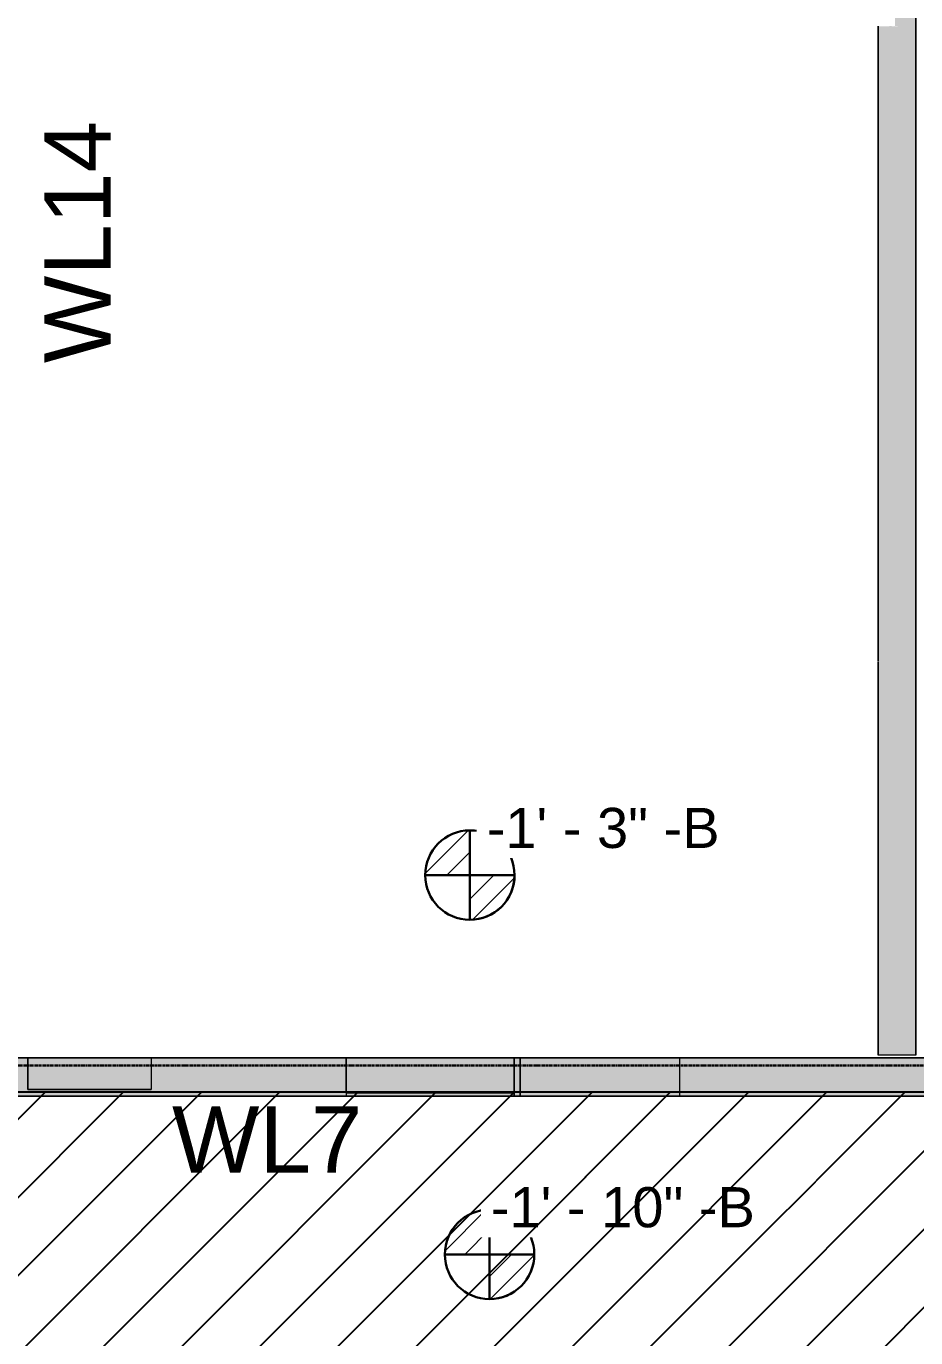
# Model space of a CAD drawing. Header units: inches. Extents: x -4126 to -1814, y 9773 to 12338.
# Drawn here: x -2710.1 to -2508.9, y 11221.7 to 11518.2 of the extents above; entities that cross this region are included whole.
import ezdxf

# ---------------------------------------------------------------- set-up
doc = ezdxf.new("R2010")
doc.units = ezdxf.units.IN
doc.header["$MEASUREMENT"] = 0
doc.linetypes.add('Grid Line 1_2_', pattern=[0.875, 0.5, -0.125, 0.125, -0.125])
for name, color, linetype, lineweight in [('A-WALL', 113, 'Continuous', 13), ('G-ANNO-DIMS', 111, 'Continuous', 9), ('I-WALL', 2, 'Continuous', 13), ('S-GRID', 1, 'Continuous', 9)]:
    doc.layers.add(name, color=color, linetype=linetype, lineweight=lineweight)
doc.layers.add('LOAD_HATCH', color=8, linetype='Continuous')
doc.layers.add('loads', color=1, linetype='Continuous')
doc.styles.add('Arial', font='Arial.ttf', dxfattribs={"height": 18})
doc.styles.add('Arial_2', font='arial.ttf', dxfattribs={"height": 9.070866})
pattern_1 = [(315, (27.185, 117.982), (0.027577164, 0.027577164), [])]
pattern_2 = [(315, (27.138, 117.089), (0.027577164, 0.027577164), [])]

# ---------------------------------------------------------------- blocks, each defined once
blk = doc.blocks.new('CTR - 1st Phase - Shell_rvt-1-FRAMING PLAN - 1ST FLOOR')
at = {"layer": 'A-WALL', "lineweight": 5, "transparency": 33554585}
h = blk.add_hatch(color=13, dxfattribs=at)
h.paths.add_polyline_path([(-2637.74, 11276.29), (-2637.74, 11278.79), (-2681.85, 11278.79), (-2681.85, 11277.79), (-2709.72, 11277.79), (-2709.72, 11278.79), (-2720.25, 11278.79), (-2720.25, 11277.79), (-2748.12, 11277.79), (-2748.12, 11278.79), (-2772.51, 11278.79), (-2772.51, 11276.29), (-2681.85, 11276.29)], flags=0)
h.paths.add_polyline_path([(-3399.82, 11276.29), (-3399.82, 11278.79), (-3400.17, 11278.79), (-3400.17, 11276.29)], flags=0)
h.paths.add_polyline_path([(-3281.32, 11276.29), (-3281.32, 11278.79), (-3290.72, 11278.79), (-3290.72, 11276.29)], flags=0)
h.paths.add_polyline_path([(-3027.32, 11276.29), (-3021.92, 11276.29), (-3021.92, 11278.79), (-3027.32, 11278.79)], flags=0)
h.paths.add_polyline_path([(-2945.12, 11276.29), (-2867.19, 11276.29), (-2867.19, 11278.79), (-2945.12, 11278.79)], flags=0)
h.paths.add_polyline_path([(-2813.32, 11276.29), (-2810.54, 11276.29), (-2810.54, 11278.79), (-2813.32, 11278.79)], flags=0)
h.paths.add_polyline_path([(-2599.71, 11276.29), (-2598.39, 11276.29), (-2598.39, 11278.79), (-2599.71, 11278.79)], flags=0)
h.paths.add_polyline_path([(-2486.32, 11276.29), (-2445.74, 11276.29), (-2445.74, 11278.79), (-2486.32, 11278.79)], flags=0)
h.paths.add_polyline_path([(-2514.32, 11276.29), (-2514.32, 11278.79), (-2562.26, 11278.79), (-2562.26, 11276.29)], flags=0)
h.paths.add_polyline_path([(-2407.71, 11276.29), (-2348.79, 11276.29), (-2348.79, 11278.79), (-2407.71, 11278.79)], flags=0)
h.paths.add_polyline_path([(-2312.66, 11276.29), (-2311.34, 11276.29), (-2311.34, 11278.79), (-2312.66, 11278.79)], flags=0)
h.paths.add_polyline_path([(-2273.31, 11276.29), (-2187.32, 11276.29), (-2187.32, 11278.79), (-2273.31, 11278.79)], flags=0)
h.paths.add_polyline_path([(-3281.32, 11279.21), (-3281.32, 11279.64), (-3290.72, 11279.64), (-3290.72, 11279.21)], flags=0)
h.paths.add_polyline_path([(-3399.82, 11279.21), (-3399.82, 11279.64), (-3400.17, 11279.64), (-3400.17, 11279.21)], flags=0)
h.paths.add_polyline_path([(-2810.54, 11279.21), (-2810.54, 11279.64), (-2813.32, 11279.64), (-2813.32, 11279.21)], flags=0)
h.paths.add_polyline_path([(-2599.71, 11279.21), (-2598.39, 11279.21), (-2598.39, 11279.64), (-2599.71, 11279.64)], flags=0)
h.paths.add_polyline_path([(-2920.57, 11279.21), (-2867.19, 11279.21), (-2867.19, 11279.64), (-2945.12, 11279.64), (-2945.12, 11279.21)], flags=0)
h.paths.add_polyline_path([(-3021.92, 11279.21), (-3021.92, 11279.64), (-3027.32, 11279.64), (-3027.32, 11279.21)], flags=0)
h.paths.add_polyline_path([(-2486.32, 11279.21), (-2445.74, 11279.21), (-2445.74, 11279.64), (-2486.32, 11279.64)], flags=0)
h.paths.add_polyline_path([(-2772.51, 11279.21), (-2748.12, 11279.21), (-2748.12, 11279.64), (-2772.51, 11279.64)], flags=0)
h.paths.add_polyline_path([(-2187.32, 11279.21), (-2187.32, 11279.64), (-2273.31, 11279.64), (-2273.31, 11279.21)], flags=0)
h.paths.add_polyline_path([(-2681.85, 11279.21), (-2637.74, 11279.21), (-2637.74, 11279.64), (-2681.85, 11279.64)], flags=0)
h.paths.add_polyline_path([(-2514.32, 11279.21), (-2514.32, 11279.64), (-2562.26, 11279.64), (-2562.26, 11279.21)], flags=0)
h.paths.add_polyline_path([(-2709.72, 11279.21), (-2709.72, 11279.64), (-2720.25, 11279.64), (-2720.25, 11279.21)], flags=0)
h.paths.add_polyline_path([(-2311.34, 11279.21), (-2311.34, 11279.64), (-2312.66, 11279.64), (-2312.66, 11279.21)], flags=0)
h.paths.add_polyline_path([(-2407.71, 11279.21), (-2348.79, 11279.21), (-2348.79, 11279.64), (-2407.71, 11279.64)], flags=0)
h.paths.add_polyline_path([(-3399.82, 11280.03), (-3399.82, 11284.91), (-3400.17, 11284.91), (-3400.17, 11280.03)], flags=0)
h.paths.add_polyline_path([(-3290.72, 11280.03), (-3281.32, 11280.03), (-3281.32, 11284.91), (-3290.72, 11284.91)], flags=0)
h.paths.add_polyline_path([(-2912.07, 11280.03), (-2867.19, 11280.03), (-2867.19, 11284.91), (-2912.07, 11284.91), (-2912.07, 11284.29), (-2920.57, 11284.29), (-2920.57, 11284.91), (-2945.12, 11284.91), (-2945.12, 11280.03), (-2920.57, 11280.03)], flags=0)
h.paths.add_polyline_path([(-2813.32, 11280.03), (-2810.54, 11280.03), (-2810.54, 11284.91), (-2813.32, 11284.91)], flags=0)
h.paths.add_polyline_path([(-2187.32, 11280.03), (-2187.32, 11284.91), (-2273.31, 11284.91), (-2273.31, 11280.03)], flags=0)
h.paths.add_polyline_path([(-2748.12, 11280.03), (-2748.12, 11284.91), (-2772.51, 11284.91), (-2772.51, 11280.03)], flags=0)
h.paths.add_polyline_path([(-2407.71, 11280.03), (-2348.79, 11280.03), (-2348.79, 11284.91), (-2407.71, 11284.91)], flags=0)
h.paths.add_polyline_path([(-2709.72, 11280.03), (-2709.72, 11284.91), (-2720.25, 11284.91), (-2720.25, 11280.03)], flags=0)
h.paths.add_polyline_path([(-2312.66, 11280.03), (-2311.34, 11280.03), (-2311.34, 11284.91), (-2312.66, 11284.91)], flags=0)
h.paths.add_polyline_path([(-2637.74, 11280.03), (-2637.74, 11284.91), (-2681.85, 11284.91), (-2681.85, 11280.03)], flags=0)
h.paths.add_polyline_path([(-2598.39, 11280.03), (-2598.39, 11284.91), (-2599.71, 11284.91), (-2599.71, 11280.03)], flags=0)
h.paths.add_polyline_path([(-2486.32, 11280.03), (-2445.74, 11280.03), (-2445.74, 11284.91), (-2486.32, 11284.91)], flags=0)
h.paths.add_polyline_path([(-2514.32, 11280.03), (-2514.32, 11284.91), (-2562.26, 11284.91), (-2562.26, 11280.03)], flags=0)
h.paths.add_polyline_path([(-3027.32, 11280.03), (-3021.92, 11280.03), (-3021.92, 11284.91), (-3027.32, 11284.91)], flags=0)
h = blk.add_hatch(color=13, dxfattribs=at)
h.paths.add_polyline_path([(-2099.32, 11276.29), (-2096.82, 11276.29), (-2096.82, 11284.91), (-2138.91, 11284.91), (-2138.91, 11276.29), (-2105.45, 11276.29)], flags=0)
h.paths.add_polyline_path([(-3290.72, 11278.79), (-3281.32, 11278.83), (-3281.32, 11279.21), (-3290.72, 11279.21), (-3290.72, 11278.83)], flags=0)
h.paths.add_polyline_path([(-3399.82, 11278.79), (-3399.82, 11279.21), (-3400.17, 11279.21), (-3400.17, 11278.79)], flags=0)
h.paths.add_polyline_path([(-2867.19, 11278.79), (-2867.19, 11279.21), (-2945.12, 11279.21), (-2945.12, 11278.79)], flags=0)
h.paths.add_polyline_path([(-3021.92, 11278.79), (-3021.92, 11279.21), (-3027.32, 11279.21), (-3027.32, 11278.79)], flags=0)
h.paths.add_polyline_path([(-2681.85, 11278.79), (-2637.74, 11278.83), (-2637.74, 11279.21), (-2681.85, 11279.21), (-2681.85, 11278.83)], flags=0)
h.paths.add_polyline_path([(-2810.54, 11278.79), (-2810.54, 11279.21), (-2813.32, 11279.21), (-2813.32, 11278.79)], flags=0)
h.paths.add_polyline_path([(-2599.71, 11278.79), (-2598.39, 11278.83), (-2598.39, 11279.21), (-2599.71, 11279.21), (-2599.71, 11278.83)], flags=0)
h.paths.add_polyline_path([(-2562.26, 11278.79), (-2514.32, 11278.83), (-2514.32, 11279.21), (-2562.26, 11279.21), (-2562.26, 11278.83)], flags=0)
h.paths.add_polyline_path([(-2772.51, 11278.79), (-2748.12, 11278.83), (-2748.12, 11279.21), (-2772.51, 11279.21), (-2772.51, 11278.83)], flags=0)
h.paths.add_polyline_path([(-2709.72, 11278.79), (-2709.72, 11279.21), (-2720.25, 11279.21), (-2720.25, 11278.79)], flags=0)
h.paths.add_polyline_path([(-2348.79, 11278.79), (-2348.79, 11279.21), (-2407.71, 11279.21), (-2407.71, 11278.79)], flags=0)
h.paths.add_polyline_path([(-2187.32, 11278.79), (-2187.32, 11279.21), (-2273.31, 11279.21), (-2273.31, 11278.79)], flags=0)
h.paths.add_polyline_path([(-2451.17, 11278.79), (-2445.74, 11278.83), (-2445.74, 11279.21), (-2486.32, 11279.21), (-2486.32, 11278.79)], flags=0)
h.paths.add_polyline_path([(-2311.34, 11278.79), (-2311.34, 11279.21), (-2312.66, 11279.21), (-2312.66, 11278.79)], flags=0)
h = blk.add_hatch(color=13, dxfattribs=at)
h.paths.add_polyline_path([(-2510.32, 11276.29), (-2490.32, 11276.29), (-2490.32, 11284.91), (-2510.32, 11284.91), (-2510.32, 11278.79)], flags=0)
h.paths.add_polyline_path([(-2176.94, 11276.29), (-2176.94, 11284.91), (-2183.32, 11284.91), (-2183.32, 11276.29), (-2181.03, 11276.29)], flags=0)
h.paths.add_polyline_path([(-3161.32, 11276.29), (-3147.32, 11276.29), (-3147.32, 11284.91), (-3150.32, 11284.91), (-3150.36, 11279.39), (-3150.37, 11279.36), (-3150.52, 11279.23), (-3150.67, 11279.19), (-3158.06, 11279.21), (-3158.15, 11279.24), (-3158.28, 11279.39), (-3158.32, 11279.54), (-3158.32, 11284.91), (-3161.32, 11284.91), (-3161.32, 11278.79)], flags=0)
h.paths.add_polyline_path([(-2831.06, 11276.29), (-2818.32, 11276.29), (-2818.32, 11284.91), (-2823.32, 11284.91), (-2823.36, 11279.39), (-2823.37, 11279.36), (-2823.5, 11279.24), (-2823.67, 11279.19), (-2831.06, 11279.19), (-2831.06, 11278.79)], flags=0)
h.paths.add_polyline_path([(-3157.98, 11279.36), (-3150.58, 11279.39), (-3150.52, 11279.45), (-3150.5, 11279.54), (-3150.52, 11284.91), (-3158.15, 11284.91), (-3158.13, 11279.45), (-3158.06, 11279.39)], flags=0)
h.paths.add_polyline_path([(-2823.67, 11279.36), (-2823.58, 11279.39), (-2823.52, 11279.45), (-2823.5, 11279.54), (-2823.52, 11284.91), (-2831.06, 11284.91), (-2831.06, 11279.39), (-2830.98, 11279.36)], flags=0)
h = blk.add_hatch(color=13, dxfattribs=at)
h.paths.add_polyline_path([(-2813.32, 11276.29), (-2813.32, 11278.79), (-2818.32, 11278.79), (-2818.32, 11276.29), (-2814.11, 11276.29)], flags=0)
h.paths.add_polyline_path([(-2486.32, 11276.29), (-2486.32, 11278.79), (-2490.32, 11278.79), (-2490.32, 11276.29), (-2487.11, 11276.29)], flags=0)
h.paths.add_polyline_path([(-2183.32, 11276.29), (-2183.32, 11278.79), (-2187.32, 11278.79), (-2187.32, 11276.29), (-2186.54, 11276.29)], flags=0)
h.paths.add_polyline_path([(-2514.32, 11276.29), (-2510.32, 11276.29), (-2510.32, 11278.79), (-2514.32, 11278.79)], flags=0)
h.paths.add_polyline_path([(-2513.54, 11279.21), (-2510.32, 11279.21), (-2510.32, 11279.64), (-2514.32, 11279.64), (-2514.32, 11279.21)], flags=0)
h.paths.add_polyline_path([(-2490.32, 11279.21), (-2486.32, 11279.21), (-2486.32, 11279.64), (-2490.32, 11279.64)], flags=0)
h.paths.add_polyline_path([(-2818.32, 11279.21), (-2813.32, 11279.21), (-2813.32, 11279.64), (-2818.32, 11279.64)], flags=0)
h.paths.add_polyline_path([(-2187.32, 11279.21), (-2183.32, 11279.21), (-2183.32, 11279.64), (-2187.32, 11279.64)], flags=0)
h.paths.add_polyline_path([(-2510.32, 11280.03), (-2510.32, 11284.91), (-2514.32, 11284.91), (-2514.32, 11280.03), (-2513.54, 11280.03)], flags=0)
h.paths.add_polyline_path([(-2486.32, 11280.03), (-2486.32, 11284.91), (-2490.32, 11284.91), (-2490.32, 11280.03), (-2487.11, 11280.03)], flags=0)
h.paths.add_polyline_path([(-2187.32, 11280.03), (-2183.32, 11280.03), (-2183.32, 11284.91), (-2187.32, 11284.91)], flags=0)
h.paths.add_polyline_path([(-2813.32, 11280.03), (-2813.32, 11284.91), (-2818.32, 11284.91), (-2818.32, 11280.03), (-2814.11, 11280.03)], flags=0)
h = blk.add_hatch(color=13, dxfattribs=at)
h.paths.add_polyline_path([(-2709.72, 11277.79), (-2681.85, 11277.79), (-2681.85, 11278.79), (-2709.72, 11278.79)], flags=0)
h.paths.add_polyline_path([(-2681.85, 11279.21), (-2681.85, 11279.64), (-2709.72, 11279.64), (-2709.72, 11279.21)], flags=0)
h.paths.add_polyline_path([(-2709.72, 11280.03), (-2681.85, 11280.03), (-2681.85, 11284.91), (-2709.72, 11284.91)], flags=0)
h = blk.add_hatch(color=13, dxfattribs=at)
h.paths.add_polyline_path([(-2599.71, 11276.29), (-2599.71, 11278.79), (-2637.74, 11278.79), (-2637.74, 11276.29)], flags=0)
h.paths.add_polyline_path([(-2637.74, 11279.21), (-2599.71, 11279.21), (-2599.71, 11279.64), (-2637.74, 11279.64)], flags=0)
h.paths.add_polyline_path([(-2637.74, 11280.03), (-2599.71, 11280.03), (-2599.71, 11284.91), (-2637.74, 11284.91)], flags=0)
h = blk.add_hatch(color=13, dxfattribs=at)
h.paths.add_polyline_path([(-2586.24, 11276.29), (-2562.26, 11276.29), (-2562.26, 11278.79), (-2598.39, 11278.79), (-2598.39, 11276.29)], flags=0)
h.paths.add_polyline_path([(-2562.26, 11279.21), (-2562.26, 11279.64), (-2598.39, 11279.64), (-2598.39, 11279.21), (-2586.24, 11279.21)], flags=0)
h.paths.add_polyline_path([(-2598.39, 11280.03), (-2562.26, 11280.03), (-2562.26, 11284.91), (-2598.39, 11284.91)], flags=0)
h = blk.add_hatch(color=13, dxfattribs=at)
h.paths.add_polyline_path([(-3281.32, 11279.64), (-3281.32, 11280.03), (-3290.72, 11280.03), (-3290.72, 11279.64)], flags=0)
h.paths.add_polyline_path([(-3399.82, 11279.64), (-3399.82, 11280.03), (-3400.17, 11280.03), (-3400.17, 11279.64)], flags=0)
h.paths.add_polyline_path([(-2311.34, 11279.64), (-2311.34, 11280.03), (-2312.66, 11280.03), (-2312.66, 11279.64)], flags=0)
h.paths.add_polyline_path([(-2273.31, 11279.64), (-2187.32, 11279.64), (-2187.32, 11280.03), (-2273.31, 11280.03)], flags=0)
h.paths.add_polyline_path([(-2407.71, 11279.64), (-2348.79, 11279.64), (-2348.79, 11280.03), (-2407.71, 11280.03)], flags=0)
h.paths.add_polyline_path([(-3021.92, 11279.64), (-3021.92, 11280.03), (-3027.32, 11280.03), (-3027.32, 11279.64)], flags=0)
h.paths.add_polyline_path([(-2945.12, 11279.64), (-2867.19, 11279.64), (-2867.19, 11280.03), (-2945.12, 11280.03)], flags=0)
h.paths.add_polyline_path([(-2445.74, 11279.64), (-2445.74, 11280.03), (-2486.32, 11280.03), (-2486.32, 11279.64), (-2451.17, 11279.64)], flags=0)
h.paths.add_polyline_path([(-2514.32, 11279.64), (-2514.32, 11280.03), (-2562.26, 11280.03), (-2562.26, 11279.64)], flags=0)
h.paths.add_polyline_path([(-2599.71, 11279.64), (-2598.39, 11279.64), (-2598.39, 11280.03), (-2599.71, 11280.03)], flags=0)
h.paths.add_polyline_path([(-2813.32, 11279.64), (-2810.54, 11279.64), (-2810.54, 11280.03), (-2813.32, 11280.03)], flags=0)
h.paths.add_polyline_path([(-2748.12, 11279.64), (-2748.12, 11280.03), (-2772.51, 11280.03), (-2772.51, 11279.64)], flags=0)
h.paths.add_polyline_path([(-2637.74, 11279.64), (-2637.74, 11280.03), (-2681.85, 11280.03), (-2681.85, 11279.64)], flags=0)
h.paths.add_polyline_path([(-2720.25, 11279.64), (-2709.72, 11279.64), (-2709.72, 11280.03), (-2720.25, 11280.03)], flags=0)
h = blk.add_hatch(color=13, dxfattribs=at)
h.paths.add_polyline_path([(-2813.32, 11279.64), (-2813.32, 11280.03), (-2818.32, 11280.03), (-2818.32, 11279.64), (-2814.11, 11279.64)], flags=0)
h.paths.add_polyline_path([(-2183.32, 11279.64), (-2183.32, 11280.03), (-2187.32, 11280.03), (-2187.32, 11279.64), (-2186.54, 11279.64)], flags=0)
h.paths.add_polyline_path([(-2486.32, 11279.64), (-2486.32, 11280.03), (-2490.32, 11280.03), (-2490.32, 11279.64), (-2487.11, 11279.64)], flags=0)
h.paths.add_polyline_path([(-2510.32, 11279.64), (-2510.32, 11280.03), (-2514.32, 11280.03), (-2514.32, 11279.64), (-2513.54, 11279.64)], flags=0)
for points in [[(-2681.85, 11279.64), (-2681.85, 11280.03), (-2709.72, 11280.03), (-2709.72, 11279.64)], [(-2599.71, 11279.64), (-2599.71, 11280.03), (-2637.74, 11280.03), (-2637.74, 11279.64)], [(-2586.24, 11279.64), (-2562.26, 11279.64), (-2562.26, 11280.03), (-2598.39, 11280.03), (-2598.39, 11279.64)], [(-2681.85, 11278.79), (-2681.85, 11279.21), (-2709.72, 11279.21), (-2709.72, 11278.79)], [(-2599.71, 11278.79), (-2599.71, 11279.21), (-2637.74, 11279.21), (-2637.74, 11278.79)], [(-2562.26, 11278.79), (-2562.26, 11279.21), (-2598.39, 11279.21), (-2598.39, 11278.79), (-2586.24, 11278.79)]]:
    blk.add_hatch(color=13, dxfattribs=at).paths.add_polyline_path(points, flags=0)
h = blk.add_hatch(color=13, dxfattribs=at)
h.paths.add_polyline_path([(-2813.32, 11278.79), (-2813.32, 11279.21), (-2818.32, 11279.21), (-2818.32, 11278.79), (-2814.11, 11278.79)], flags=0)
h.paths.add_polyline_path([(-2514.32, 11278.79), (-2510.32, 11278.83), (-2510.32, 11279.21), (-2514.32, 11279.21), (-2514.32, 11278.83)], flags=0)
h.paths.add_polyline_path([(-2186.54, 11278.79), (-2183.32, 11278.83), (-2183.32, 11279.21), (-2187.32, 11279.21), (-2187.32, 11278.79)], flags=0)
h.paths.add_polyline_path([(-2490.32, 11278.79), (-2486.32, 11278.83), (-2486.32, 11279.21), (-2490.32, 11279.21), (-2490.32, 11278.83)], flags=0)
at = {"layer": 'A-WALL', "color": 9}
for p, q in [((-2514.32, 11284.91), (-2813.32, 11284.91)), ((-2510.32, 11284.91), (-2514.32, 11284.91)), ((-2490.32, 11284.91), (-2510.32, 11284.91)), ((-2813.32, 11276.29), (-2514.32, 11276.29)), ((-2514.32, 11276.29), (-2510.32, 11276.29)), ((-2510.32, 11276.29), (-2490.32, 11276.29))]:
    blk.add_line(p, q, dxfattribs=at)
at = {"layer": 'A-WALL', "color": 33}
for p, q in [((-2720.25, 11284.91), (-2709.72, 11284.91)), ((-2709.72, 11284.91), (-2681.85, 11284.91)), ((-2681.85, 11284.91), (-2709.72, 11284.91)), ((-2709.72, 11280.03), (-2709.72, 11284.91)), ((-2709.72, 11284.91), (-2709.72, 11280.03)), ((-2681.85, 11284.91), (-2637.74, 11284.91)), ((-2681.85, 11284.91), (-2681.85, 11280.03)), ((-2681.85, 11284.91), (-2681.85, 11280.03)), ((-2599.71, 11284.91), (-2637.74, 11284.91)), ((-2637.74, 11284.91), (-2599.71, 11284.91)), ((-2637.74, 11280.03), (-2637.74, 11284.91)), ((-2637.74, 11284.91), (-2637.74, 11280.03)), ((-2599.71, 11284.91), (-2598.39, 11284.91)), ((-2599.71, 11280.03), (-2599.71, 11284.91)), ((-2599.71, 11284.91), (-2599.71, 11280.03)), ((-2598.39, 11284.91), (-2562.26, 11284.91)), ((-2562.26, 11284.91), (-2598.39, 11284.91)), ((-2598.39, 11284.91), (-2598.39, 11280.03)), ((-2598.39, 11280.03), (-2598.39, 11284.91)), ((-2562.26, 11284.91), (-2514.32, 11284.91)), ((-2562.26, 11280.03), (-2562.26, 11284.91)), ((-2562.26, 11280.03), (-2562.26, 11284.91)), ((-2709.72, 11279.21), (-2709.72, 11279.64)), ((-2709.72, 11279.64), (-2709.72, 11279.21)), ((-2709.72, 11277.79), (-2709.72, 11278.79)), ((-2709.72, 11278.79), (-2709.72, 11277.79)), ((-2709.72, 11277.79), (-2681.85, 11277.79)), ((-2681.85, 11277.79), (-2709.72, 11277.79)), ((-2681.85, 11279.64), (-2681.85, 11279.21)), ((-2681.85, 11279.64), (-2681.85, 11279.21)), ((-2681.85, 11278.79), (-2681.85, 11277.79)), ((-2681.85, 11278.79), (-2681.85, 11277.79)), ((-2637.74, 11279.21), (-2637.74, 11279.64)), ((-2637.74, 11279.64), (-2637.74, 11279.21)), ((-2637.74, 11277.04), (-2637.74, 11278.79)), ((-2637.74, 11278.79), (-2637.74, 11276.29)), ((-2599.71, 11277.04), (-2637.74, 11277.04)), ((-2637.74, 11277.04), (-2599.71, 11277.04)), ((-2637.74, 11277.04), (-2637.74, 11276.29)), ((-2599.71, 11279.21), (-2599.71, 11279.64)), ((-2599.71, 11279.64), (-2599.71, 11279.21)), ((-2599.71, 11276.29), (-2599.71, 11278.79)), ((-2599.71, 11278.79), (-2599.71, 11277.04)), ((-2599.71, 11277.04), (-2599.71, 11276.29)), ((-2598.39, 11279.64), (-2598.39, 11279.21)), ((-2598.39, 11279.21), (-2598.39, 11279.64)), ((-2598.39, 11278.79), (-2598.39, 11276.29)), ((-2598.39, 11276.29), (-2598.39, 11278.79)), ((-2562.26, 11279.21), (-2562.26, 11279.64)), ((-2562.26, 11279.21), (-2562.26, 11279.64)), ((-2562.26, 11276.29), (-2562.26, 11278.79)), ((-2562.26, 11276.29), (-2562.26, 11278.79)), ((-2637.74, 11276.29), (-2772.51, 11276.29)), ((-2637.74, 11276.29), (-2599.71, 11276.29)), ((-2599.71, 11276.29), (-2637.74, 11276.29)), ((-2598.39, 11276.29), (-2599.71, 11276.29)), ((-2598.39, 11276.29), (-2562.26, 11276.29)), ((-2562.26, 11276.29), (-2598.39, 11276.29)), ((-2514.32, 11276.29), (-2562.26, 11276.29))]:
    blk.add_line(p, q, dxfattribs=at)
at = {"layer": 'A-WALL', "color": 23}
for p, q in [((-2709.72, 11284.91), (-2681.85, 11284.91)), ((-2637.74, 11284.91), (-2599.71, 11284.91)), ((-2598.39, 11284.91), (-2562.26, 11284.91)), ((-2599.71, 11276.29), (-2637.74, 11276.29)), ((-2562.26, 11276.29), (-2598.39, 11276.29))]:
    blk.add_line(p, q, dxfattribs=at)
at = {"layer": 'A-WALL', "color": 253}
for p, q in [((-2514.32, 11284.91), (-2510.32, 11284.91)), ((-2510.32, 11284.91), (-2490.32, 11284.91)), ((-2709.72, 11279.64), (-2709.72, 11280.03)), ((-2709.72, 11280.03), (-2709.72, 11279.64)), ((-2681.85, 11280.03), (-2681.85, 11279.64)), ((-2681.85, 11280.03), (-2681.85, 11279.64)), ((-2637.74, 11279.64), (-2637.74, 11280.03)), ((-2637.74, 11280.03), (-2637.74, 11279.64)), ((-2599.71, 11279.64), (-2599.71, 11280.03)), ((-2599.71, 11280.03), (-2599.71, 11279.64)), ((-2598.39, 11280.03), (-2598.39, 11279.64)), ((-2598.39, 11279.64), (-2598.39, 11280.03)), ((-2562.26, 11279.64), (-2562.26, 11280.03)), ((-2562.26, 11279.64), (-2562.26, 11280.03)), ((-2709.72, 11278.83), (-2709.72, 11279.21)), ((-2709.72, 11279.21), (-2709.72, 11278.83)), ((-2681.85, 11279.21), (-2681.85, 11278.83)), ((-2681.85, 11279.21), (-2681.85, 11278.83)), ((-2637.74, 11278.83), (-2637.74, 11279.21)), ((-2637.74, 11279.21), (-2637.74, 11278.83)), ((-2599.71, 11278.83), (-2599.71, 11279.21)), ((-2599.71, 11279.21), (-2599.71, 11278.83)), ((-2598.39, 11279.21), (-2598.39, 11278.83)), ((-2598.39, 11278.83), (-2598.39, 11279.21)), ((-2562.26, 11278.83), (-2562.26, 11279.21)), ((-2562.26, 11278.83), (-2562.26, 11279.21)), ((-2510.32, 11276.29), (-2514.32, 11276.29)), ((-2490.32, 11276.29), (-2510.32, 11276.29))]:
    blk.add_line(p, q, dxfattribs=at)
blk = doc.blocks.new('CTR - 1st Phase - Common Walls_rvt-1-FRAMING PLAN - 1ST FLOOR')
at = {"layer": 'I-WALL', "lineweight": 5, "transparency": 33554585}
h = blk.add_hatch(color=8, dxfattribs=at)
h.paths.add_polyline_path([(-2517.37, 11285.54), (-2514.32, 11285.54), (-2514.32, 11325.43), (-2517.37, 11325.43)], flags=0)
h.paths.add_polyline_path([(-2517.37, 11325.82), (-2514.32, 11325.82), (-2514.32, 11326.25), (-2517.37, 11326.25)], flags=0)
h.paths.add_polyline_path([(-2517.37, 11327.09), (-2514.32, 11327.09), (-2514.32, 11327.52), (-2517.37, 11327.52)], flags=0)
h.paths.add_polyline_path([(-2514.32, 11327.91), (-2514.32, 11373.31), (-2517.37, 11373.31), (-2517.37, 11327.91)], flags=0)
h.paths.add_polyline_path([(-2517.37, 11373.71), (-2514.32, 11373.71), (-2514.32, 11374.14), (-2517.37, 11374.14)], flags=0)
h.paths.add_polyline_path([(-2517.37, 11374.97), (-2514.32, 11374.97), (-2514.32, 11375.4), (-2517.37, 11375.4)], flags=0)
h.paths.add_polyline_path([(-2514.32, 11375.79), (-2514.32, 11421.19), (-2517.37, 11421.19), (-2517.37, 11375.79)], flags=0)
h.paths.add_polyline_path([(-2514.32, 11421.59), (-2514.32, 11422.02), (-2517.37, 11422.02), (-2517.37, 11421.59)], flags=0)
h.paths.add_polyline_path([(-2517.37, 11422.85), (-2514.32, 11422.85), (-2514.32, 11423.28), (-2517.37, 11423.28)], flags=0)
h.paths.add_polyline_path([(-2514.32, 11423.68), (-2514.32, 11469.08), (-2517.37, 11469.08), (-2517.37, 11423.68)], flags=0)
h.paths.add_polyline_path([(-2517.37, 11469.47), (-2514.32, 11469.47), (-2514.32, 11469.9), (-2517.37, 11469.9)], flags=0)
h.paths.add_polyline_path([(-2517.37, 11470.73), (-2514.32, 11470.73), (-2514.32, 11471.16), (-2517.37, 11471.16)], flags=0)
h.paths.add_polyline_path([(-2514.32, 11471.56), (-2514.32, 11516.96), (-2517.37, 11516.96), (-2517.37, 11471.56)], flags=0)
h.paths.add_polyline_path([(-2517.37, 11517.35), (-2514.32, 11517.35), (-2514.32, 11517.78), (-2517.37, 11517.78)], flags=0)
h.paths.add_polyline_path([(-2517.37, 11547.19), (-2508.87, 11547.19), (-2508.87, 11640.61), (-2517.37, 11640.61), (-2517.37, 11600.65)], flags=0)
h = blk.add_hatch(color=8, dxfattribs=at)
h.paths.add_polyline_path([(-2514.32, 11285.54), (-2513.54, 11285.54), (-2513.54, 11325.43), (-2514.32, 11325.43)], flags=0)
h.paths.add_polyline_path([(-2513.54, 11325.82), (-2513.54, 11326.25), (-2514.32, 11326.25), (-2514.32, 11325.82)], flags=0)
h.paths.add_polyline_path([(-2514.32, 11327.09), (-2513.54, 11327.09), (-2513.54, 11327.52), (-2514.32, 11327.52)], flags=0)
h.paths.add_polyline_path([(-2513.54, 11327.91), (-2513.54, 11373.31), (-2514.32, 11373.31), (-2514.32, 11327.91)], flags=0)
h.paths.add_polyline_path([(-2514.32, 11373.71), (-2513.54, 11373.71), (-2513.54, 11374.14), (-2514.32, 11374.14)], flags=0)
h.paths.add_polyline_path([(-2513.54, 11374.97), (-2513.54, 11375.4), (-2514.32, 11375.4), (-2514.32, 11374.97)], flags=0)
h.paths.add_polyline_path([(-2514.32, 11375.79), (-2513.54, 11375.79), (-2513.54, 11421.19), (-2514.32, 11421.19)], flags=0)
h.paths.add_polyline_path([(-2513.54, 11421.59), (-2513.54, 11422.02), (-2514.32, 11422.02), (-2514.32, 11421.59)], flags=0)
h.paths.add_polyline_path([(-2513.54, 11422.85), (-2513.54, 11423.28), (-2514.32, 11423.28), (-2514.32, 11422.85)], flags=0)
h.paths.add_polyline_path([(-2513.54, 11423.68), (-2513.54, 11469.08), (-2514.32, 11469.08), (-2514.32, 11423.68)], flags=0)
h.paths.add_polyline_path([(-2514.32, 11469.47), (-2513.54, 11469.47), (-2513.54, 11469.9), (-2514.32, 11469.9)], flags=0)
h.paths.add_polyline_path([(-2513.54, 11470.73), (-2513.54, 11471.16), (-2514.32, 11471.16), (-2514.32, 11470.73)], flags=0)
h.paths.add_polyline_path([(-2513.54, 11471.56), (-2513.54, 11516.96), (-2514.32, 11516.96), (-2514.32, 11471.56)], flags=0)
h.paths.add_polyline_path([(-2514.32, 11517.35), (-2513.54, 11517.35), (-2513.54, 11517.78), (-2514.32, 11517.78)], flags=0)
h.paths.add_polyline_path([(-2508.87, 11546.4), (-2508.87, 11547.19), (-2517.37, 11547.19), (-2517.37, 11546.4), (-2510.32, 11546.4)], flags=0)
h = blk.add_hatch(color=8, dxfattribs=at)
h.paths.add_polyline_path([(-2513.54, 11285.54), (-2510.32, 11285.54), (-2510.32, 11325.43), (-2513.54, 11325.43)], flags=0)
h.paths.add_polyline_path([(-2513.54, 11325.82), (-2510.32, 11325.82), (-2510.32, 11326.25), (-2513.54, 11326.25)], flags=0)
h.paths.add_polyline_path([(-2513.54, 11327.09), (-2510.32, 11327.09), (-2510.32, 11327.52), (-2513.54, 11327.52)], flags=0)
h.paths.add_polyline_path([(-2513.54, 11327.91), (-2510.32, 11327.91), (-2510.32, 11373.31), (-2513.54, 11373.31), (-2513.54, 11342.32)], flags=0)
h.paths.add_polyline_path([(-2513.54, 11373.71), (-2510.32, 11373.71), (-2510.32, 11374.14), (-2513.54, 11374.14)], flags=0)
h.paths.add_polyline_path([(-2510.32, 11374.97), (-2510.32, 11375.4), (-2513.54, 11375.4), (-2513.54, 11374.97)], flags=0)
h.paths.add_polyline_path([(-2513.54, 11375.79), (-2510.32, 11375.79), (-2510.32, 11421.19), (-2513.54, 11421.19)], flags=0)
h.paths.add_polyline_path([(-2510.32, 11421.59), (-2510.32, 11422.02), (-2513.54, 11422.02), (-2513.54, 11421.59)], flags=0)
h.paths.add_polyline_path([(-2513.54, 11422.85), (-2510.32, 11422.85), (-2510.32, 11423.28), (-2513.54, 11423.28)], flags=0)
h.paths.add_polyline_path([(-2510.32, 11423.68), (-2510.32, 11469.08), (-2513.54, 11469.08), (-2513.54, 11423.68)], flags=0)
h.paths.add_polyline_path([(-2513.54, 11469.47), (-2510.32, 11469.47), (-2510.32, 11469.9), (-2513.54, 11469.9)], flags=0)
h.paths.add_polyline_path([(-2510.32, 11470.73), (-2510.32, 11471.16), (-2513.54, 11471.16), (-2513.54, 11470.73)], flags=0)
h.paths.add_polyline_path([(-2513.54, 11471.56), (-2510.32, 11471.56), (-2510.32, 11516.96), (-2513.54, 11516.96), (-2513.54, 11514.54)], flags=0)
h.paths.add_polyline_path([(-2513.54, 11517.35), (-2510.32, 11517.35), (-2510.32, 11517.78), (-2513.54, 11517.78)], flags=0)
h.paths.add_polyline_path([(-2508.87, 11542.19), (-2508.87, 11546.4), (-2517.37, 11546.4), (-2517.37, 11542.19), (-2510.32, 11542.19)], flags=0)
h = blk.add_hatch(color=8, dxfattribs=at)
h.paths.add_polyline_path([(-2508.87, 11285.54), (-2508.87, 11523.19), (-2513.54, 11523.19), (-2513.54, 11518.2), (-2510.32, 11518.16), (-2510.32, 11285.54)], flags=0)
h.paths.add_polyline_path([(-2517.37, 11523.98), (-2508.87, 11523.98), (-2508.87, 11542.19), (-2517.37, 11542.19)], flags=0)
h = blk.add_hatch(color=8, dxfattribs=at)
h.paths.add_polyline_path([(-2514.32, 11326.25), (-2514.32, 11327.09), (-2517.37, 11327.09), (-2517.37, 11326.25)], flags=0)
h.paths.add_polyline_path([(-2514.32, 11374.14), (-2514.32, 11374.97), (-2517.37, 11374.97), (-2517.37, 11374.14)], flags=0)
h.paths.add_polyline_path([(-2514.32, 11422.02), (-2514.32, 11422.85), (-2517.37, 11422.85), (-2517.37, 11422.02)], flags=0)
h.paths.add_polyline_path([(-2514.32, 11469.9), (-2514.32, 11470.73), (-2517.37, 11470.73), (-2517.37, 11469.9)], flags=0)
h.paths.add_polyline_path([(-2517.37, 11517.78), (-2514.32, 11517.78), (-2514.32, 11518.2), (-2517.37, 11518.16)], flags=0)
h = blk.add_hatch(color=8, dxfattribs=at)
h.paths.add_polyline_path([(-2514.32, 11325.43), (-2514.32, 11325.82), (-2517.37, 11325.82), (-2517.37, 11325.43)], flags=0)
h.paths.add_polyline_path([(-2514.32, 11327.52), (-2514.32, 11327.91), (-2517.37, 11327.91), (-2517.37, 11327.52)], flags=0)
h.paths.add_polyline_path([(-2517.37, 11373.31), (-2514.32, 11373.31), (-2514.32, 11373.71), (-2517.37, 11373.71)], flags=0)
h.paths.add_polyline_path([(-2517.37, 11375.4), (-2514.32, 11375.4), (-2514.32, 11375.79), (-2517.37, 11375.79)], flags=0)
h.paths.add_polyline_path([(-2514.32, 11421.19), (-2514.32, 11421.59), (-2517.37, 11421.59), (-2517.37, 11421.19)], flags=0)
h.paths.add_polyline_path([(-2514.32, 11423.28), (-2514.32, 11423.68), (-2517.37, 11423.68), (-2517.37, 11423.28)], flags=0)
h.paths.add_polyline_path([(-2514.32, 11469.08), (-2514.32, 11469.47), (-2517.37, 11469.47), (-2517.37, 11469.08)], flags=0)
h.paths.add_polyline_path([(-2517.37, 11471.16), (-2514.32, 11471.16), (-2514.32, 11471.56), (-2517.37, 11471.56)], flags=0)
h.paths.add_polyline_path([(-2517.37, 11516.96), (-2514.32, 11516.96), (-2514.32, 11517.35), (-2517.37, 11517.35)], flags=0)
h = blk.add_hatch(color=8, dxfattribs=at)
h.paths.add_polyline_path([(-2513.54, 11326.25), (-2513.54, 11327.09), (-2514.32, 11327.09), (-2514.32, 11326.25)], flags=0)
h.paths.add_polyline_path([(-2513.54, 11374.14), (-2513.54, 11374.97), (-2514.32, 11374.97), (-2514.32, 11374.14)], flags=0)
h.paths.add_polyline_path([(-2513.54, 11422.02), (-2513.54, 11422.85), (-2514.32, 11422.85), (-2514.32, 11422.02)], flags=0)
h.paths.add_polyline_path([(-2513.54, 11469.9), (-2513.54, 11470.73), (-2514.32, 11470.73), (-2514.32, 11469.9)], flags=0)
h.paths.add_polyline_path([(-2513.54, 11517.78), (-2513.54, 11518.2), (-2514.32, 11518.16), (-2514.32, 11517.78)], flags=0)
h = blk.add_hatch(color=8, dxfattribs=at)
h.paths.add_polyline_path([(-2513.54, 11325.43), (-2513.54, 11325.82), (-2514.32, 11325.82), (-2514.32, 11325.43)], flags=0)
h.paths.add_polyline_path([(-2513.54, 11327.52), (-2513.54, 11327.91), (-2514.32, 11327.91), (-2514.32, 11327.52)], flags=0)
h.paths.add_polyline_path([(-2514.32, 11373.31), (-2513.54, 11373.31), (-2513.54, 11373.71), (-2514.32, 11373.71)], flags=0)
h.paths.add_polyline_path([(-2514.32, 11375.4), (-2513.54, 11375.4), (-2513.54, 11375.79), (-2514.32, 11375.79)], flags=0)
h.paths.add_polyline_path([(-2513.54, 11421.19), (-2513.54, 11421.59), (-2514.32, 11421.59), (-2514.32, 11421.19)], flags=0)
h.paths.add_polyline_path([(-2513.54, 11423.28), (-2513.54, 11423.68), (-2514.32, 11423.68), (-2514.32, 11423.28)], flags=0)
h.paths.add_polyline_path([(-2513.54, 11469.08), (-2513.54, 11469.47), (-2514.32, 11469.47), (-2514.32, 11469.08)], flags=0)
h.paths.add_polyline_path([(-2514.32, 11471.16), (-2513.54, 11471.16), (-2513.54, 11471.56), (-2514.32, 11471.56)], flags=0)
h.paths.add_polyline_path([(-2514.32, 11516.96), (-2513.54, 11516.96), (-2513.54, 11517.35), (-2514.32, 11517.35)], flags=0)
h = blk.add_hatch(color=8, dxfattribs=at)
h.paths.add_polyline_path([(-2510.32, 11326.25), (-2510.32, 11327.09), (-2513.54, 11327.09), (-2513.54, 11326.25)], flags=0)
h.paths.add_polyline_path([(-2510.32, 11374.14), (-2510.32, 11374.97), (-2513.54, 11374.97), (-2513.54, 11374.14)], flags=0)
h.paths.add_polyline_path([(-2510.32, 11422.02), (-2510.32, 11422.85), (-2513.54, 11422.85), (-2513.54, 11422.02)], flags=0)
h.paths.add_polyline_path([(-2510.32, 11469.9), (-2510.32, 11470.73), (-2513.54, 11470.73), (-2513.54, 11469.9)], flags=0)
h.paths.add_polyline_path([(-2510.32, 11517.78), (-2510.32, 11518.2), (-2513.54, 11518.16), (-2513.54, 11517.78)], flags=0)
h = blk.add_hatch(color=8, dxfattribs=at)
h.paths.add_polyline_path([(-2513.54, 11325.43), (-2510.32, 11325.43), (-2510.32, 11325.82), (-2513.54, 11325.82)], flags=0)
h.paths.add_polyline_path([(-2510.32, 11327.52), (-2510.32, 11327.91), (-2513.54, 11327.91), (-2513.54, 11327.52)], flags=0)
h.paths.add_polyline_path([(-2510.32, 11373.31), (-2510.32, 11373.71), (-2513.54, 11373.71), (-2513.54, 11373.31)], flags=0)
h.paths.add_polyline_path([(-2513.54, 11375.4), (-2510.32, 11375.4), (-2510.32, 11375.79), (-2513.54, 11375.79)], flags=0)
h.paths.add_polyline_path([(-2510.32, 11421.19), (-2510.32, 11421.59), (-2513.54, 11421.59), (-2513.54, 11421.19)], flags=0)
h.paths.add_polyline_path([(-2513.54, 11423.28), (-2510.32, 11423.28), (-2510.32, 11423.68), (-2513.54, 11423.68)], flags=0)
h.paths.add_polyline_path([(-2513.54, 11469.08), (-2510.32, 11469.08), (-2510.32, 11469.47), (-2513.54, 11469.47)], flags=0)
h.paths.add_polyline_path([(-2510.32, 11471.16), (-2510.32, 11471.56), (-2513.54, 11471.56), (-2513.54, 11471.16)], flags=0)
h.paths.add_polyline_path([(-2510.32, 11516.96), (-2510.32, 11517.35), (-2513.54, 11517.35), (-2513.54, 11516.96)], flags=0)
at = {"layer": 'I-WALL', "color": 253}
for p, q in [((-2508.87, 11523.19), (-2508.87, 11285.54)), ((-2517.37, 11517.78), (-2517.37, 11518.16)), ((-2517.37, 11517.35), (-2517.37, 11517.78)), ((-2517.37, 11516.96), (-2517.37, 11517.35)), ((-2517.37, 11471.56), (-2517.37, 11516.96)), ((-2517.37, 11471.16), (-2517.37, 11471.56)), ((-2517.37, 11470.73), (-2517.37, 11471.16)), ((-2517.37, 11470.36), (-2517.37, 11470.73)), ((-2517.37, 11469.9), (-2517.37, 11470.28)), ((-2517.37, 11469.47), (-2517.37, 11469.9)), ((-2517.37, 11469.08), (-2517.37, 11469.47)), ((-2517.37, 11423.68), (-2517.37, 11469.08)), ((-2517.37, 11423.28), (-2517.37, 11423.68)), ((-2517.37, 11422.85), (-2517.37, 11423.28)), ((-2517.37, 11422.48), (-2517.37, 11422.85)), ((-2517.37, 11422.02), (-2517.37, 11422.39)), ((-2517.37, 11421.59), (-2517.37, 11422.02)), ((-2517.37, 11421.19), (-2517.37, 11421.59)), ((-2517.37, 11375.79), (-2517.37, 11421.19)), ((-2517.37, 11375.4), (-2517.37, 11375.79)), ((-2517.37, 11374.97), (-2517.37, 11375.4)), ((-2517.37, 11374.59), (-2517.37, 11374.97)), ((-2517.37, 11374.14), (-2517.37, 11374.51)), ((-2517.37, 11373.71), (-2517.37, 11374.14)), ((-2517.37, 11373.31), (-2517.37, 11373.71)), ((-2517.37, 11327.91), (-2517.37, 11373.31)), ((-2517.37, 11327.52), (-2517.37, 11327.91)), ((-2517.37, 11327.09), (-2517.37, 11327.52)), ((-2517.37, 11326.71), (-2517.37, 11327.09)), ((-2517.37, 11326.25), (-2517.37, 11326.63)), ((-2517.37, 11325.82), (-2517.37, 11326.25)), ((-2517.37, 11325.43), (-2517.37, 11325.82)), ((-2517.37, 11285.54), (-2517.37, 11325.43)), ((-2514.32, 11285.54), (-2517.37, 11285.54)), ((-2513.54, 11285.54), (-2514.32, 11285.54)), ((-2510.32, 11285.54), (-2513.54, 11285.54)), ((-2508.87, 11285.54), (-2510.32, 11285.54))]:
    blk.add_line(p, q, dxfattribs=at)
at = {"layer": 'I-WALL', "color": 9}
for p, q in [((-2508.87, 11285.54), (-2508.87, 11523.19)), ((-2517.37, 11518.16), (-2517.37, 11517.35)), ((-2517.37, 11517.35), (-2517.37, 11516.96)), ((-2517.37, 11516.96), (-2517.37, 11471.56)), ((-2517.37, 11471.56), (-2517.37, 11471.16)), ((-2517.37, 11471.16), (-2517.37, 11470.36)), ((-2517.37, 11470.28), (-2517.37, 11469.47)), ((-2517.37, 11469.47), (-2517.37, 11469.08)), ((-2517.37, 11469.08), (-2517.37, 11423.68)), ((-2517.37, 11423.68), (-2517.37, 11423.28)), ((-2517.37, 11423.28), (-2517.37, 11422.48)), ((-2517.37, 11422.39), (-2517.37, 11421.59)), ((-2517.37, 11421.59), (-2517.37, 11421.19)), ((-2517.37, 11421.19), (-2517.37, 11375.79)), ((-2517.37, 11375.79), (-2517.37, 11375.4)), ((-2517.37, 11375.4), (-2517.37, 11374.59)), ((-2517.37, 11374.51), (-2517.37, 11373.71)), ((-2517.37, 11373.71), (-2517.37, 11373.31)), ((-2517.37, 11373.31), (-2517.37, 11327.91)), ((-2517.37, 11327.91), (-2517.37, 11327.52)), ((-2517.37, 11327.52), (-2517.37, 11326.71)), ((-2517.37, 11326.63), (-2517.37, 11325.82)), ((-2517.37, 11325.82), (-2517.37, 11325.43)), ((-2517.37, 11325.43), (-2517.37, 11285.54)), ((-2514.32, 11285.54), (-2517.37, 11285.54)), ((-2510.32, 11285.54), (-2514.32, 11285.54)), ((-2508.87, 11285.54), (-2510.32, 11285.54))]:
    blk.add_line(p, q, dxfattribs=at)
blk = doc.blocks.new('Spot Elevations - Símbolo de cota horizontal-V256-FRAMING PLAN - 1ST FLOOR')
at = {"layer": 'G-ANNO-DIMS'}
h = blk.add_hatch(dxfattribs=at)
h.set_pattern_fill('FP_61', color=256, style=0, pattern_type=2)
h.set_pattern_definition(pattern_1)
edge = h.paths.add_edge_path(flags=0)
edge.add_arc((0, 0), 0.1053, 0, 90, ccw=False)
edge.add_line((0.1053, 0), (0, 0))
edge.add_line((0, 0), (0, 0.1053))
h = blk.add_hatch(dxfattribs=at)
h.set_pattern_fill('FP_61', color=256, style=0, pattern_type=2)
h.set_pattern_definition(pattern_1)
edge = h.paths.add_edge_path(flags=0)
edge.add_arc((0, 0), 0.1053, 0, 90, ccw=False)
edge.add_line((0.1053, 0), (0, 0))
edge.add_line((0, 0), (0, 0.1053))
h = blk.add_hatch(dxfattribs=at)
h.set_pattern_fill('FP_61', color=256, style=0, pattern_type=2)
h.set_pattern_definition(pattern_1)
edge = h.paths.add_edge_path(flags=0)
edge.add_arc((0, 0), 0.1053, 180, 270, ccw=False)
edge.add_line((-0.1053, 0), (0, 0))
edge.add_line((0, 0), (0, -0.1053))
h = blk.add_hatch(dxfattribs=at)
h.set_pattern_fill('FP_61', color=256, style=0, pattern_type=2)
h.set_pattern_definition(pattern_1)
edge = h.paths.add_edge_path(flags=0)
edge.add_arc((0, 0), 0.1053, 180, 270, ccw=False)
edge.add_line((-0.1053, 0), (0, 0))
edge.add_line((0, 0), (0, -0.1053))
at = {"layer": 'G-ANNO-DIMS', "lineweight": 30}
for p, q in [((0, 0.1053), (0, 0)), ((0, 0), (-0.1053, 0)), ((0, 0), (0.1053, 0)), ((0, -0.1053), (0, 0))]:
    blk.add_line(p, q, dxfattribs=at)
blk.add_circle((0, 0), 0.1053, dxfattribs=at)
for start, end in [(360, 90), (180, 270)]:
    blk.add_arc((0, 0), 0.1053, start, end, dxfattribs=at)
blk = doc.blocks.new('Spot Elevations - Símbolo de cota horizontal-V257-FRAMING PLAN - 1ST FLOOR')
at = {"layer": 'G-ANNO-DIMS'}
h = blk.add_hatch(dxfattribs=at)
h.set_pattern_fill('FP_62', color=256, style=0, pattern_type=2)
h.set_pattern_definition(pattern_2)
edge = h.paths.add_edge_path(flags=0)
edge.add_arc((0, 0), 0.1053, 0, 90, ccw=False)
edge.add_line((0.1053, 0), (0, 0))
edge.add_line((0, 0), (0, 0.1053))
h = blk.add_hatch(dxfattribs=at)
h.set_pattern_fill('FP_62', color=256, style=0, pattern_type=2)
h.set_pattern_definition(pattern_2)
edge = h.paths.add_edge_path(flags=0)
edge.add_arc((0, 0), 0.1053, 0, 90, ccw=False)
edge.add_line((0.1053, 0), (0, 0))
edge.add_line((0, 0), (0, 0.1053))
h = blk.add_hatch(dxfattribs=at)
h.set_pattern_fill('FP_62', color=256, style=0, pattern_type=2)
h.set_pattern_definition(pattern_2)
edge = h.paths.add_edge_path(flags=0)
edge.add_arc((0, 0), 0.1053, 180, 270, ccw=False)
edge.add_line((-0.1053, 0), (0, 0))
edge.add_line((0, 0), (0, -0.1053))
h = blk.add_hatch(dxfattribs=at)
h.set_pattern_fill('FP_62', color=256, style=0, pattern_type=2)
h.set_pattern_definition(pattern_2)
edge = h.paths.add_edge_path(flags=0)
edge.add_arc((0, 0), 0.1053, 180, 270, ccw=False)
edge.add_line((-0.1053, 0), (0, 0))
edge.add_line((0, 0), (0, -0.1053))
at = {"layer": 'G-ANNO-DIMS', "lineweight": 30}
for p, q in [((0, 0.1053), (0, 0)), ((0, 0), (-0.1053, 0)), ((0, 0), (0.1053, 0)), ((0, -0.1053), (0, 0))]:
    blk.add_line(p, q, dxfattribs=at)
blk.add_circle((0, 0), 0.1053, dxfattribs=at)
for start, end in [(360, 90), (180, 270)]:
    blk.add_arc((0, 0), 0.1053, start, end, dxfattribs=at)

msp = doc.modelspace()

# ---------------------------------------------------------------- linework, layer by layer
at = {"layer": 'S-GRID', "linetype": 'Grid Line 1_2_', "lineweight": 30}
msp.add_line((-1814.206, 11283.189), (-4076.95, 11283.189), dxfattribs=at)

# ---------------------------------------------------------------- block references
at = {"lineweight": 5}
for name in ['CTR - 1st Phase - Shell_rvt-1-FRAMING PLAN - 1ST FLOOR', 'CTR - 1st Phase - Common Walls_rvt-1-FRAMING PLAN - 1ST FLOOR']:
    msp.add_blockref(name, (0, 0), dxfattribs=at)
at = {"layer": 'G-ANNO-DIMS', "lineweight": 30, "extrusion": (0, 0, -1), "xscale": 95.99999999999994, "yscale": 95.99999999999994, "zscale": 95.99999999999994, "rotation": 180}
for name, p in [('Spot Elevations - Símbolo de cota horizontal-V256-FRAMING PLAN - 1ST FLOOR', (2609.741, 11326.255)), ('Spot Elevations - Símbolo de cota horizontal-V257-FRAMING PLAN - 1ST FLOOR', (2605.286, 11240.5))]:
    msp.add_blockref(name, p, dxfattribs=at)

# ---------------------------------------------------------------- texts
at = {"layer": 'loads', "insert": (-2706, 11442), "char_height": 15, "width": 29.92125, "attachment_point": 1, "rotation": 90, "style": 'Arial'}
msp.add_mtext('WL14', dxfattribs=at)
at = {"layer": 'loads', "insert": (-2677.121, 11273.988), "char_height": 15, "width": 29.92125, "attachment_point": 1, "style": 'Arial'}
msp.add_mtext('WL7', dxfattribs=at)
msp.add_mtext('WL7', dxfattribs=at)

# ---------------------------------------------------------------- next in the draw order: texts
at = {"layer": 'G-ANNO-DIMS', "char_height": 9.07087, "attachment_point": 1, "line_spacing_factor": 0.941778, "style": 'Arial_2', "bg_fill": 3, "box_fill_scale": 1.25, "bg_fill_color": 256, "bg_fill_true_color": 13158600, "bg_fill_transparency": 0}
for s, insert, width in [('-1\' - 3" -B', (-2605.931, 11341.458), 62.85656), ('-1\' - 10" -B', (-2604.993, 11255.703), 71.29666)]:
    msp.add_mtext(s, dxfattribs=dict(at, insert=insert, width=width))

# ---------------------------------------------------------------- next in the draw order: hatches: boundary and pattern name
at = {"layer": 'LOAD_HATCH'}
h = msp.add_hatch(dxfattribs=at)
h.set_pattern_fill('ANSI31', color=256, scale=100, style=0)
h.paths.add_polyline_path([(-3819.324, 9901.189), (-3819.324, 10010.089), (-2098.262, 10010.089), (-2098.262, 10821.489), (-3401.049, 10821.489), (-3400.049, 11277.289), (-2098.262, 11277.289), (-2098.262, 12077.189), (-1943.324, 12077.189), (-1943.324, 9901.189)])

# ---------------------------------------------------------------- next in the draw order: linework, layer by layer
msp.add_lwpolyline([(-3400.049, 11277.289), (-2098.262, 11277.289), (-2098.262, 12077.189), (-1943.324, 12077.189), (-1943.324, 9901.189), (-3819.324, 9901.189), (-3819.324, 10010.089), (-2098.262, 10010.089), (-2098.262, 10821.489), (-3401.049, 10821.489)], close=True, dxfattribs=at)

doc.saveas('drawing.dxf')
